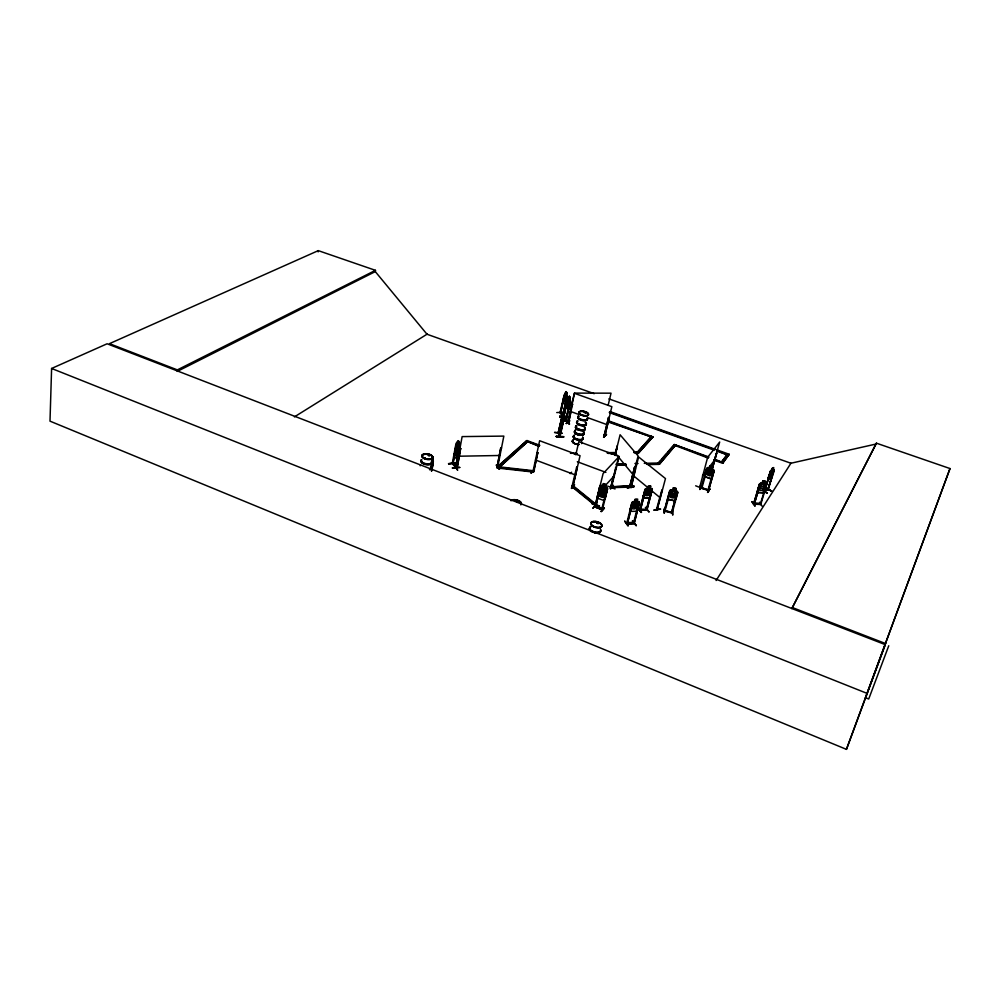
<?xml version="1.0" encoding="UTF-8"?>
<svg xmlns="http://www.w3.org/2000/svg" width="1000" height="1000" viewBox="0 0 1000 1000"><rect width="100%" height="100%" fill="white"/><g stroke="black" fill="none" stroke-linecap="round" stroke-linejoin="round"><path stroke-width="1.5" d="M458.988 452.587L457.262 459.725L454.425 456.525L454.412 453.75M454.538 453.775L454.375 456.575M563.15 414.137L563.25 413.1L558.2 433.05M558.675 433.438L566.888 396.325L567.125 392.775L566.1 391.637L565.612 393.85L566.1 391.637M458.738 453.05L457.887 455.087L455.15 451.938L457.025 442.362M51.6 368.462L50 421.15L846.45 749.362L885.337 644.65L107.112 343.775L51.6 368.462L867.4 693.512M562.913 421.087L569.637 420.75M566.55 416.287L559.65 415.825M432.663 457.912A5.5 2.587 9.8 0 0 425.7 453.938A5.5 2.587 9.8 0 0 423.688 458.088A5.5 2.587 9.8 0 0 432.663 457.912L432.612 457.562M633.925 486.325C619.688 488.837 630.4 483.363 633.825 486.812C613.288 489.963 648.525 484.513 626.763 486.562M630.562 487.113L611.125 487.675L610.475 486.85L630.05 485.712L630.562 487.113L629.9 486.3L634.625 467.188L630.188 486.438L630.212 485.675M456.05 467.575L459.762 445.363L459.975 446.65M452.75 463.5L455.8 466.475M456.45 442.65L452.925 463.975L452.425 462.9M771.8 491.15L765.238 487.388M516.875 501.362L518.075 501.188L516.712 501.55M569.312 407.463L568.425 409.3L566.213 406.575L566.45 403.988M177.35 369.888L177.225 371.413L375.288 271.6L375.475 270.338L318.288 250.637L109.462 343.663L177.35 369.888L375.475 270.338M768.138 477.875L767.887 479.925L771.175 478.375L772.237 475.975L771.188 478.425M563.675 436.675L556.112 436.425L563.675 436.7M556.2 436.613L563.675 437.238L556.112 436.425M615.05 488.975L607.6 486.087M318.137 251.887L318.288 250.637M562.325 424.975C564.913 416.562 561.625 431.525 561.175 422.125L561.462 419.525M561.562 419.562L561.138 422.163M566.287 420.8C565.788 416.812 573.688 430.35 566.213 420.288M565.737 420.45L569.85 399.562M570.487 400.35L566.013 420.838L563.5 417.35L568.288 397.638L570.638 401.512L569.288 407.463M562.65 415.312L563.275 415.513L562.263 414.862L558.162 433.05M431.287 458.85L433.312 461.025L432.287 456.125L433.125 457.575L433 461.562L431.55 469.562M431.562 471.087L432.912 463.438L431.8 469.95M432.075 469.95L433.35 460.962M448.663 463.725L455.95 462.95M429.425 455.875L429.487 455L428.375 455.475M429.725 455.325L428.725 455.213M452.95 463.925L456.463 444.538L455.875 444.188L452.262 463.638L455.8 467.663L459.387 448.162M456.025 467.587L452.663 462.812M455.675 467.175L459.338 445.962L459.4 442.038L458.15 440.712L457.725 443.25L457.025 442.262M457.713 455.125L456.75 456.362L455.637 455.112L456.225 448.062L456.962 447.925C455.863 442.413 460.45 449.012 457.388 445.4M428.638 455.075L429.237 455.5M457.6 470.188L454.95 465.613L457.575 470.087M459.312 447.775L455.688 467.575M500.863 448.075L501.55 448.062L500.763 447.925L497.013 467.325L497.675 467.275L503.837 436.1L462.137 436.6L456.312 468.162L457.1 468.15L460.625 448.55L457.1 468.15C455.875 468.05 457.7 466.912 456.475 467.475M459.663 467.312L452.2 467.987L459.862 467.537M424.988 458.762L425.375 458.212M699.663 487.175L699.975 486.25M496.287 465.138L499.55 469.263L496.712 465.125M500.763 447.925L497.088 467.312M533.175 470.875L532.975 472.025L497.238 468.013L497.212 466.625L532.925 470.65L533.1 471.425L497.35 467.413M539.825 445.337L526.925 440.538L497.663 466.45L498.988 467.6L527.7 441.587L498.988 467.6M498.688 466.037L526.925 440.538M530.9 472.938L534.513 469.663L531.3 472.725M532.925 470.65L533.587 471.962L537.788 452.713L537 452.562L537.675 452.812M532.938 471.712L539.637 440.725L580.05 455.7L572.837 486.788L572 486.488L576.625 467.225L577.312 467.475L572.85 486.625M537.788 452.713L533.625 471.95L533.1 471.562M554.688 432.362L561.975 433.137M563.075 401.938L565.3 404.675L567.4 396.912L565.087 393.113L560.588 413.025L564.237 394.875L560.025 412.713L562.55 415.775M566.55 417.025L559.875 417.312L566.775 416.875M566.775 397.962L562.225 418.35L562.55 421.863L563.2 420.65M563.525 415.825L567.413 399.438L559.725 436.725L563.9 418.1M567.775 398.025L562.95 420.05L562.475 418.95L567.2 395.763M567.812 408.462L570.337 397.337L569.312 396.188L567.35 402.825L568.312 406.25L569.175 405.062M566.938 407.35L569.388 396.188M566 420.8L570.013 402.562M569.113 420.613L566.4 423.2M604.95 435.75L604.087 435.6L608.562 417.5L609.2 417.738L604.837 435.863L611.85 406.675L574.325 393.275L567.663 422.337L568.462 421.912M568.162 422.2L574.538 393.1L611.025 393.175L608.188 405.087M571.85 404.3L572.487 404.525L568.513 422.5M568.713 422.062L567.95 422.062L568.75 422.188L571.062 411.325M575.8 454.812L578.85 441.613L619.188 456.438L611.325 487.775M574.525 484.8L571.8 488.475L571.475 487.925M571.388 488.325L574.487 484.75M571.938 486.763L573.188 486.512L595.737 504.738L594.475 505.012L571.938 486.763L572.45 485.688M573.188 486.512L572.075 486.163L594.625 504.412L595.988 503.8M606.613 434.6L603.6 437.163L606.325 434.462M608.562 417.5L604.35 435.513M591.613 503.6L599.5 506.3M596.287 504.787L592.8 508.35L596.087 504.6M602.438 509.862L594.788 506.8L595.65 507.125L594.812 507.013L599.888 485.863L601.013 485.45L606.975 487.6L607.55 488.812L605.262 498.4L603.862 500.513L597.837 498.275L597.562 495.538L597.863 498.237M594.975 506.838L595.075 506.125M595.475 504.762L603.112 473.537L618.625 457.038L610.775 488L611.213 486.95L630.7 486.525M596.337 504.8L598.4 493.775M599.087 490.913L600.487 485.163L600.062 488.137M595.513 507.05L602.712 509.025L602.25 509.837M595.862 504.913L598.4 494.175M595.375 507.2L594.913 506.275M596.075 504.65L598.663 493.875M595.462 507.212L600.288 487.675L599.475 487.525L600.288 487.675M603.25 483.562L602.688 486.125L601.25 486.413L599.375 494.15L600.188 496.538L602.587 497.438L604.338 496L606.213 488.275L605.125 487C608.675 483.75 599.35 482.713 605.788 484.562L605.188 486.987L607.587 488.775L602.362 509.837L594.763 506.938M601.975 489.312L602.487 486.788L600.65 494.625L603.05 495.513L604.15 491.037L600.837 489.738L601.788 493.1C597.513 494.738 600.325 497.25 602.175 493.8L603.837 496.962L602.863 493.475C606.712 491.775 604.412 489.588 602.4 492.762M605.438 491.512L604.338 490.238L605.062 487.738L602.525 486.938L605.062 487.738L603.825 492.287L601.438 491.388M601 511.488L604.125 507.788M614.862 455.075L617.3 446.138L615.413 455.425M606.538 490.025L607.238 490.288L606.538 490.025L601.638 509.6M615.112 455.075L620.1 434.762L638.138 455.962L630.062 485.975M601.862 509.462L601.9 508.913M615.163 455.438L617.062 446.15M613.15 485.562L610.25 488.713L611.562 487.113L610.812 486.938L613.875 474.875M610.9 486.95L611.213 486.112L611.7 487.088M610.775 488L615.487 468.988M636.725 452.15L637.212 453.462L636.725 452.15L633.638 452.2M636.775 452.938L651.587 436.362L636.775 452.938L638.162 453.45L652.95 436.85L608.288 420.75M638.162 453.45L652.95 436.85M634.625 467.188L629.837 486.062M635.4 468.562L631.05 487.825L638.575 456.938L665.475 478.575L657.237 509.45M627.938 525.975L624.738 521.325M630.188 509.1L631.9 502.575L632.962 501.712L638.812 501.512L639.3 502.388M632.962 501.712L631.938 502.625L626.587 523.787L626.675 522.888L627.625 523.05M627.312 523.812L632.25 504.05L627.362 523.763C625.913 520.737 642.537 524.225 626.975 523.125M651.125 436.875L607.65 421.8M637 501.65L637.725 499.137L635.175 499.175L631.987 507.05L632.75 508.938L635.087 508.85L636.838 506.875L638 502.362L637.1 501.562M632.35 521.125L636.35 525.675L632.775 521.1M633.35 523.513C632.362 522.087 635.538 522.837 633.713 522.825L633.4 523.538L638.362 503.837L639.175 503.975L634.113 523.5L626.775 523.812M626.675 522.888C625.55 524.612 634.375 524.4 634.25 522.612M638.812 501.512L639.388 502.35L636.312 511.25L630.4 511.413L630.237 509.025M639.388 502.35L634.2 523.5M640.425 510.087L645.362 490.863L644.688 490.875L639.725 510.275L647.138 510.025M639.9 510.288L639.913 509.575M640.312 510.075L645.362 490.863M650 488.512L650.725 486.05L648.238 486.075L645.088 493.812L645.812 495.675L648.088 495.6L649.812 493.663L650.975 489.225L649.963 488.475L650.588 486.087M644.262 463.325L658.25 463.025L658.763 464.35L658.25 463.025L674.237 444.525L708.8 456.975M647.013 509.85L651.988 490.662L651.312 490.675L646.513 510.062L647.325 509.325L646.5 509.125M646.312 510.025L651.312 490.675M650.525 495.525L652.188 489.2M659.513 464.113L675.612 445.025L659.513 464.113L651.888 463.725M648.975 511.725L645.4 507.325L648.95 512.062M653.975 510.138L660.65 509.113L654.038 510.062M656.688 508.387C658.15 509.6 656.625 507.512 656.575 509.175L661.875 489.963M662.113 490.375L657.062 509.55L656.55 509.125L657.237 509.462M674.237 444.525L708.637 457.537M675.163 445.538L708.213 458.075M664.525 510.7L665.238 510.65L665.062 511.525L664.175 511.325L669.712 490.562L670.888 489.925L677.138 491.35M664.188 513.288L664.125 509.113M665.075 511.512L665.1 510.6L672.35 512.875M672.712 490.425L673.288 487.912L676 488.475L675.238 490.95L676.375 491.975L675.175 496.4L673.312 498.013L670.788 497.488L669.95 495.312L671.15 490.9L672.712 490.387L670.888 489.925L669.8 490.662M676 488.475L675.35 490.887L677.825 492.3L672.188 513.025L671.462 512.85L676.737 493.6L677.487 493.75M672.425 510.513L672.85 515.062M676.012 498.612L677.725 492.275L677.2 491.275M695.662 485.8L703.037 488.688M699.788 486.925L707.675 457.25L719.675 442.025L711.975 469.15M699.925 489.513L702.237 486.463L699.963 489.15M701.038 488.038L702.138 487.575L701.05 488.062L706.737 468.013L707.862 467.612M701.3 487.962L701.375 487.262M701.775 488.35L707.087 469.725L706.325 469.575L707.087 469.725M711.775 469.412L716.513 453.15L712.225 469.25M712.038 469.513L716.775 453.25M707.875 490.412L713.125 471.925L713.812 472.175L713.125 471.925M714.188 470.725L708.45 490.8L714.188 470.725L711.938 469.012L712.862 470.275L711.65 474.55L709.887 475.925L707.575 475.075L706.85 472.8L708.05 468.525L709.513 468.212L710.1 465.812L712.588 466.712L710.075 465.838M769.325 475.712L769.475 477.2L770.788 476.613L772.862 469.862C774.938 464.825 771.05 469.7 770.612 471.512L764.6 491.4L768.45 489.588M713.988 460.163L722.65 463.275L729.2 454.275L609.95 411.55M729.2 454.275L722.65 463.275M752.05 501.625L755 505.8M757.575 490.238L759.412 484.038L760.537 483.325L762.113 483.413L760.688 484.137L759.4 488.413L760.05 490.312L762.312 490.425L764.075 488.675L765.387 484.4L764.412 483.562L765.212 481.2L762.788 481.062L762.087 483.363M760.55 483.4L759.513 484.125L753.55 504.162L759.1 485.5L759.875 485.675L754.212 504.225C753.413 500.812 768.587 506.163 753.9 503.525M754.237 504.2L759.775 485.538M762.175 483.488L762.812 481.112L765.212 481.2M759.438 502.275L762.362 506.463M761.05 503.837L759.925 504.3L760.95 503.675M760.2 504.475L770.612 470.8L768.088 477.9M764.663 491.4L769.95 473.038M753.625 504.162L760.775 504.487L766.325 485.875L765.662 485.838L766.325 485.875M760.8 504.525L760.85 503.638L760.575 504.312L753.538 503.963M773.375 471.512L767.975 489.812L773.988 471.463M767.775 489.613L774.087 469.95L773.888 469.338L770.612 470.863L771.6 470.425M763.188 491.238L767.375 492.925M876.4 443.175L791.888 608.525L876.4 443.175L950 468.55L865.375 697.9M591.825 503.113L599.562 506.037M431.5 470.788L432.188 468.85L431.512 470.913M846.45 749.362L865.2 698.337M950 468.55L865.438 697.712L868.713 699.013L888.763 645.763M457.887 455.087L458.663 453.05M562.05 433.275L554.55 432.512M457.175 459.725L458.038 457.7M568.713 399.338L569.625 400.337M568.425 409.3L569.263 407.413M556.737 412.562L563.638 412.262M594.862 527.013L594.075 526.712L594.95 526.987M598.3 523.562C599.388 521.962 595.262 522.987 597.888 523.575M597.737 522.575L597.05 522.725M640.5 509.35C657.087 509.613 636.4 509.7 640.612 509.387M432.188 466.163L431.388 467.425L430.575 466.1M584.875 412.175L585.725 412.612L584.975 412.512M584.25 412.35L585.688 412.612L585.05 412.75M716.087 580.525L790.925 463.237L876.112 444.025M582.475 414.9L582.137 414.75M764.725 490.562L763.325 492.725L757.763 492.425M764.837 490.625L763.4 492.85L757.675 492.488L757.625 490.175M569.087 423.925L563.825 417.212M559.55 436.312L558.212 433.088L562.812 413.475M791.025 463.275L608.862 398.888M676.1 498.638L674.625 500.812L668.288 499.462L668.088 496.925M624.8 521.062L628.35 525.638M637.95 507.625L641.55 512.013L641.025 512.425M641.038 512.4L637.9 507.987M710.975 478.787L712.45 476.863L711.012 478.888L705.2 476.763L705.013 474.162M633.8 486.712L627.25 487.663M565.975 400.45L565.112 401.637L564.237 400.575L565.7 393.963M602.537 492.388L601.7 490.15M707.862 492.438L709.837 488.837L707.862 492.4M708.625 490.1L702.013 487.863L708.737 490.138M701.188 488.113L708.612 490.675L707.775 490.55M458.512 450.45L457.562 451.7L456.475 450.462L457.075 443.387L457.812 443.25M711.012 478.888L705.225 476.737M699.9 489.4L702.3 486.075M701.375 487.438L702.05 487.525M568.538 421.788L568.862 421.413M702.438 475.887L706.15 471.087M708 468.688L714.488 460.288M709.425 468.137L707.85 467.525L713.612 469.65L714.075 470.763M566.263 423.488L569.15 420.6M425.675 458.7L425.325 458.7M428.35 455.262L429.35 455.087M424.738 458.475L425.45 458.425M458.162 450.062L457.1 451.55L457.663 444.05L458.75 445.288L457.113 454.45L455.988 453.2L456.825 448.725L457.938 449.975M658.1 463.6L660.1 461.275M662.1 458.963L666.1 454.338M668.1 452.025L673.088 446.238M606.812 492L606.237 490.8L600.237 488.575M613.15 485.188L610.375 488.325M601.125 511.475L604.062 508.1M601.438 511.6L604.412 508.263M599.1 489.125L600.25 488.675M595.138 506.138L602.575 508.963M605.962 495.262L604.587 497.337L598.587 495.075L598.325 492.325M598.587 495.075L604.575 497.2M604.575 486.325L613.9 476.188M602.663 485.988L601 485.363M570.2 473.675L571.638 472.2M576.625 467.225L577.212 467.587M603.6 437.163L606.287 434.4M604.2 435.112L605.112 435.087M531.263 473.125L534.087 469.862M533.088 471.025L533.888 471.125M567.725 422.337L568.875 421.55M566.312 423.575L568.7 420.838M767.962 489.025L768.188 489.15M631.487 487.113L630.725 486.7L631.225 487.113M605.112 492.775L603.35 494.212L600.962 493.312L600.15 490.9M645.062 489.45L646.087 488.638L651.725 488.338L652.325 489.212L646.838 509.825L639.6 510.112L645.013 489.412L646.025 488.512M565.087 393.113L560.325 413M598.425 523.4L598.138 522.7M455.675 447.312L456.25 447.038M294.413 416.887L427.337 334.012M611.163 487.013L610.625 486.262M767.9 489.212L764.5 490.887L768.125 489.338M764.425 491.225L768.225 489.462M773 469.8L773.913 469.462M772.237 468.188L773.7 467.55M672.262 513L664.275 511.188M672.362 512.1L671.8 512.188M671.612 512.7L676.737 493.6M565.887 419.8L569.475 423.938M497.837 466.613L497.088 466.613M497.7 467.312L497.238 466.637M597.263 522.888L598.312 523.138L597.625 522.65M517.087 501.325L517.75 501.262M751.912 501.925L754.938 506.175M429.162 455.087L428.6 455.675L428.938 454.963M611.737 486.512L610.988 486.25M600.462 489.675L601.938 489.35M501.75 467.75L496.838 467.113L497.663 467.125M456.5 467.287L456.488 468.188M664.05 509.15L664.275 512.888M517.9 501.725L517.688 500.938M458.225 449.125L459.012 450.1M459.038 450.037L459.188 451.337M707.987 489.712L707.788 490.387M456.25 446.938L457.05 447.925M448.675 463.862L456.188 462.8M448.475 463.625L456.112 463.075M455.15 451.938L457.975 455.075M582.35 415.238L582.112 414.938M604.925 435.188L604.288 434.975M604.25 435.513L604.763 435.838M567.75 422.225L568.438 422.45M632.375 504.212L631.688 504.237M643.587 498.025L649.237 497.887M643.325 495.825L643.512 498.1L649.275 497.962L650.65 495.588M626.888 486.725L634.113 486.488M644.812 491.025L645.487 491.012M651.438 490.825L652.113 490.812M616.45 486.675L629.9 486.3M616.287 463.925L625.612 463.725M634.938 463.525L638.05 463.462M616.15 464.5L623.913 464.325M616.912 464.7L626.25 464.487M646.475 464.062L658.913 463.787M616.775 465.275L626.1 465.062M647.875 464.588L658.763 464.35M460.725 448.688L460.012 448.7M607.3 453.237L615 453.1M574.1 454.025L577.188 453.963M608.05 453.413L615.763 453.275M634.275 452.95L637.362 452.887M458.488 456.225L499.925 455.487M610.988 453.925L615.625 453.85M570.438 453.312L576.6 453.2M607.438 452.663L615.138 452.525M566.15 419.837L563.587 417.212M569.75 420.95L562.8 420.863M559.712 417.113L566.688 417.125M572.788 404.237L572.163 404.25M560.45 412.575L563.225 415.475M566.213 406.575L568.525 409.3M497.688 466.413L499.1 467M759.212 485.65L759.875 485.675M760.537 483.325L766.2 483.638L764.538 483.537M758.737 486.2L766.025 486.6M558.737 433L560.175 436.05M563.25 413.1L564.412 415.913M564 415.037L564.412 417.038L560.013 436.737L558.475 432.987M504.85 468.1L511.062 468.8M514.175 469.15L518.825 469.663M521.938 470.012L528.138 470.712M572.9 486.087L572.3 485.85M455.938 466.95L453.013 463.475M768.025 489.787L773.962 469.387M673.288 487.95L676 488.512M668.375 499.387L674.575 500.725M671.575 512.188L664.375 510.65M656.9 508.35L656.975 509.5M664.912 511.287L670.163 492.225L669.412 492.075L664.275 511.362M517.062 501.75L517.962 501.138M594.2 393.675L426.987 334.237L375.288 271.6M608.475 417.6L609.113 417.825M609.462 412.038L714.5 449.613M717.15 450.625L728.637 455.35L717 451.175M609.325 412.575L714.087 450.138M714.562 459.062L723.062 462.738L714.15 459.6M607.775 421.25L652.812 437.4M570.262 411.375L578.862 414.475M587.45 417.587L607.5 424.825M636.912 452.375L638.312 452.887M658.25 463.025L659.663 463.55M526.8 441.112L538.275 445.375M539.237 445.875L526.312 441.075L539.113 446.45M577.312 461.737L605.887 472.375M610.837 486.912L611.55 487.075M572.075 486.5L572.762 486.75M535.487 459.988L575.562 475.037M602.525 486.9L604.925 487.8M792.225 607.5L885.725 643.625M496.4 465.087L499.25 469.212M632.438 521.05L636.05 525.638M754.35 503.363L753.825 503.5M765.188 487.65L771.8 491.188M765.125 487.762L771.562 491.3M763.425 491.15L767.288 493.288M573.325 485.913L595.875 504.137M633.737 475.962L648.763 488.35M651.075 490.25L660.325 497.875M560.4 412.713L562.788 415.775M707.525 492.25L709.837 488.837L707.6 491.95M456.175 447.038L458.925 450.112M458.225 440.712L459.4 442.038L458.825 444.5L459.65 445.425L456.938 442.275M459.075 442.25L458.375 441.463L458.925 443.062M457.925 449.787L456.463 448.3L456.737 451.825L455.425 453.775L456.875 452.6L457.488 456.087L457.238 452.35M615.513 453.45L633.312 474.975M567.825 403.4L568.7 404.475M643.512 498.1L643.363 495.75M563.425 417.312L565.225 419.525M560.688 412.575L562.888 415.312M766.688 484.45L766.162 483.587L766.625 484.513M432.375 456.9L432.912 457.75M431.725 459.55L432.55 460.863L431.737 465.462L430.913 464.137M431.325 461.85L433.088 464.625M606.15 490.9L606.725 492M564.388 413L564.087 412.287L564.225 413.75M563.413 414.725L563.888 415.838M458.088 449.175L458.537 450.637M532.8 471.238L532.975 472.025M497.088 467.225L497.238 468.013M613.462 485.712L610.675 488.85M564.05 415.075L564.138 416.425M597.212 522.712L597.562 523.35L596.975 522.837M672.475 510.562L672.55 514.637M585.812 423.525A4.9 2.1 12.9 0 1 584.038 425.85A4.9 2.1 12.9 0 1 577.913 424.387A4.9 2.1 12.9 0 1 577.562 421.562M585.288 422.612A4.963 2.138 12.9 0 1 584.812 425.475A4.963 2.138 12.9 0 1 578.225 424.288A4.963 2.138 12.9 0 1 577.587 421.238M584.175 427.212A4.9 2.125 12.9 0 1 583.713 430.037A4.9 2.125 12.9 0 1 577.212 428.888A4.9 2.125 12.9 0 1 576.575 425.85A4.875 2.112 12.9 0 0 576.938 428.688A4.875 2.112 12.9 0 0 583.038 430.125A4.875 2.112 12.9 0 0 584.8 427.8M587.463 418.75A4.975 2.125 12.9 0 1 581.45 420.05A4.975 2.125 12.9 0 1 578.737 416.15M586 422.675A4.9 2.1 12.9 0 1 584.237 424.988A4.9 2.1 12.9 0 1 578.1 423.537A4.9 2.1 12.9 0 1 577.762 420.712M586.987 418.438A4.913 2.087 12.9 0 1 585.225 420.75A4.913 2.087 12.9 0 1 579.075 419.288A4.913 2.087 12.9 0 1 578.725 416.475M585.35 422.362A4.963 2.138 12.9 0 1 584.875 425.213A4.963 2.138 12.9 0 1 578.288 424.025A4.963 2.138 12.9 0 1 577.638 420.975M587.525 418.488A4.975 2.125 12.9 0 1 581.512 419.787A4.975 2.125 12.9 0 1 578.8 415.887M587.525 418.175A4.913 2.087 12.9 0 1 582.212 419.625A4.913 2.087 12.9 0 1 578.312 415.988M582.475 437.912A4.875 2.138 12.9 0 1 578.763 440.262A4.875 2.138 12.9 0 1 573.35 436.838M573.675 436.337A4.875 2.138 12.9 0 1 574.288 435.962M582.6 437.612A4.938 2.175 12.9 0 1 580.812 440.012A4.938 2.175 12.9 0 1 574.625 438.55A4.938 2.175 12.9 0 1 574.3 435.637M581.55 441.938A4.875 2.15 12.9 0 1 581.6 443.638M579.05 444.375A4.875 2.15 12.9 0 1 573.4 442.675A4.875 2.15 12.9 0 1 573.35 439.988M581.5 442.125A4.862 2.15 12.9 0 1 581.862 443.312A4.875 2.15 12.9 0 0 581.512 442.113M584.788 427.975A4.9 2.125 12.9 0 1 583.013 430.325A4.9 2.125 12.9 0 1 576.875 428.862A4.9 2.125 12.9 0 1 576.538 426.025M583.775 432.587A4.95 2.163 12.9 0 1 581.975 434.975A4.95 2.163 12.9 0 1 575.775 433.5A4.95 2.163 12.9 0 1 575.45 430.6M582.675 437.062A4.875 2.138 12.9 0 1 580.9 439.438A4.875 2.138 12.9 0 1 574.8 437.987A4.875 2.138 12.9 0 1 574.475 435.112M582.663 437.362A4.938 2.175 12.9 0 1 580.875 439.762A4.938 2.175 12.9 0 1 574.688 438.288A4.938 2.175 12.9 0 1 574.35 435.375M583.188 431.712A4.95 2.163 12.9 0 1 582.7 434.6A4.95 2.163 12.9 0 1 576.138 433.425A4.95 2.163 12.9 0 1 575.5 430.35M430.575 467.575A5.463 2.612 9.7 0 1 430.225 469.538M430.7 467.25A5.537 2.65 9.7 0 1 429.525 469.7M431.688 461.675A5.55 2.625 9.8 0 1 425.962 464.363A5.55 2.625 9.8 0 1 421.587 459.9M430.737 466.637A5.463 2.6 9.7 0 1 429.575 469.062M431.562 462A5.475 2.6 9.8 0 1 425.913 464.663A5.475 2.6 9.8 0 1 421.6 460.25M430.75 466.962A5.55 2.637 9.7 0 1 429.575 469.412M420.188 465.775A5.55 2.637 9.7 0 1 420.675 465.188M431.737 461.388A5.55 2.625 9.8 0 1 426.012 464.075A5.55 2.625 9.8 0 1 421.637 459.613M431.725 461.062A5.475 2.587 9.8 0 1 426.788 463.812A5.475 2.587 9.8 0 1 421.275 459.888M600.638 530.337A5.8 2.862 14 0 1 598.6 532.7A5.8 2.862 14 0 1 592.987 532.112M591.688 531.5A5.8 2.862 14 0 1 590.475 527.175M600.475 530.662A5.713 2.825 14 0 1 594.35 532.85M591.65 531.812A5.713 2.825 14 0 1 590.462 527.55M600.712 530.05A5.8 2.862 14 0 1 598.663 532.413A5.8 2.862 14 0 1 593.05 531.812M591.75 531.213A5.8 2.862 14 0 1 590.55 526.888M600.3 528.913A5.713 2.825 14 0 1 598.312 532.112A5.713 2.825 14 0 1 591.15 530.388A5.713 2.825 14 0 1 590.7 526.587M510.7 500.613A5.688 2.788 11.9 0 1 518.088 500.387A5.688 2.788 11.9 0 1 520.913 504.562M511.4 500.6A5.637 2.763 11.9 0 1 517.975 500.875A5.637 2.763 11.9 0 1 521.175 504.387M511.438 500.288A5.688 2.788 11.9 0 1 518.7 500.825A5.688 2.788 11.9 0 1 520.875 504.738M632.013 508.15L634.775 505.812C634.637 509.6 638.175 508.137 635.45 505.262L637.725 502.438L635.1 504.725C635.125 501.138 631.763 502.537 634.4 505.312L632.013 508.15M645.1 494.888L647.812 492.6C647.65 496.337 651.112 494.9 648.462 492.062L650.7 489.3L648.125 491.538C648.112 488 644.938 489.375 647.45 492.113L645.1 494.888M706.762 473.9L707.537 474.263L709.525 472.55L711.05 475.562L710.2 472.238L712.5 470.188L709.862 471.55L708.337 468.675L709.175 471.887L706.762 473.9M459.075 445.788L457.837 447.7L458 451.413L457.488 447.95L456.05 449.125L457.35 447.163L457.113 443.562L457.7 446.9L459.075 445.788M565.575 401.112L565.212 398.225L563.925 399.375L565.125 397.525L565.087 394.263L565.438 397.262L566.663 396.175L565.513 397.975L565.575 401.112M771.725 475.438L771.225 475.85L771.125 474.025L769.237 476.75L770.987 473.675L770.9 471.475L772.638 470.613L771.338 474.812L770.025 475.4L771.325 471.2L771.462 473.013L773.25 470.438L771.575 473.387L771.725 475.438M563.275 414.675L563.088 417.35C565.425 411.3 561.438 428.325 562.85 418.338L562.062 419.862L563.275 414.675M563.2 399.4L563.038 401.975L563.2 399.4M457.537 446.15L458.113 447.75L457.537 446.15M565.538 394.7L564.625 398.812L565.5 399.875L566.413 395.763L565.538 394.7M566.275 392.3L566.675 393.725L566.275 392.3M569.475 396.863L569.888 398.3L569.475 396.863M602.863 487.5L602.663 488.3L604.212 488.875L604.4 488.075L602.863 487.5M603.638 484.237L603.45 485.05L604.987 485.625L605.188 484.825L603.638 484.237M634.412 502.488L633.25 507.013L635.588 506.925L636.75 502.413L634.412 502.488M635.55 499.65L635.35 500.45L636.85 500.4L637.062 499.6L635.55 499.65M647.463 489.338L646.312 493.775L648.587 493.7L649.75 489.263L647.463 489.338M648.6 486.538L648.4 487.337L650.075 486.488L648.6 486.538M672.5 491.175L671.3 495.6L673.825 496.112L675.025 491.7L672.5 491.175M673.7 488.5L673.487 489.288L675.113 489.625L675.325 488.837L673.7 488.5M709.3 468.975L708.088 473.25L710.4 474.087L711.612 469.812L709.3 468.975M710.462 466.45L710.25 467.212L711.737 467.75L711.963 466.987L710.462 466.45M721.825 461.675L727.412 454.3L721.825 461.675M761.912 484.212L760.612 488.488L762.875 488.6L764.175 484.338L761.912 484.212M763.125 481.55L762.9 482.312L764.35 482.4L764.587 481.637L763.125 481.55M772.362 468.462L772.125 469.212L773.2 468.088L772.362 468.462M601.538 486.575L602.487 489.963C598.212 491.587 601.025 494.113 602.875 490.662L604.525 493.837L603.55 490.337L605.825 488.2L603.175 489.613L601.538 486.575M671.5 491.025L672.475 494.1L669.925 496.525L672.875 494.712C672.763 498.65 676.587 498.025 673.6 494.312L676.025 492.05L673.213 493.675L671.5 491.025M637.875 507.887L641.438 512.413L637.85 507.925M616.3 468.1L615.513 467.95L616.3 468.1M576.163 453.225L576.838 453.475L576.163 453.225M608.438 404.062L608.438 404.062M564.075 411.6L564.562 412.812L564.075 411.6M580.887 414.513A4.925 2.087 12.9 0 0 588.55 414.475A4.925 2.087 12.9 0 0 581.825 411.025A4.925 2.087 12.9 0 0 580.887 414.513M583.112 429.812A4.888 2.112 12.9 0 0 584.888 427.475A4.875 2.112 12.9 0 1 583.112 429.812A4.875 2.112 12.9 0 1 577.013 428.363A4.875 2.112 12.9 0 1 576.675 425.538A4.888 2.112 12.9 0 0 577.013 428.363A4.888 2.112 12.9 0 0 583.112 429.812M580.8 414.938A4.913 2.075 12.9 0 0 588.438 414.888A4.913 2.075 12.9 0 0 581.737 411.463A4.913 2.075 12.9 0 0 580.8 414.938M580.85 414.688A4.925 2.087 12.9 0 0 588.513 414.637A4.925 2.087 12.9 0 0 581.788 411.2A4.925 2.087 12.9 0 0 580.85 414.688M582.95 430.562A4.875 2.112 12.9 0 0 584.712 428.225A4.875 2.112 12.9 0 1 582.938 430.562A4.875 2.112 12.9 0 1 576.838 429.125A4.875 2.112 12.9 0 1 576.5 426.275A4.875 2.112 12.9 0 0 576.838 429.125A4.875 2.112 12.9 0 0 582.95 430.562M573.375 442.85A4.862 2.15 12.9 0 0 579 444.55A4.875 2.15 12.9 0 1 573.362 442.85A4.875 2.15 12.9 0 1 573.312 440.15A4.862 2.15 12.9 0 0 573.375 442.85M579.925 435.2A4.875 2.125 12.9 0 0 583.638 432.875A4.888 2.125 12.9 0 1 579.925 435.213A4.888 2.125 12.9 0 1 574.5 431.8A4.875 2.125 12.9 0 0 579.925 435.2M575.438 430.925A4.875 2.125 12.9 0 0 574.825 431.312A4.888 2.125 12.9 0 1 575.425 430.925M582.712 434.263A4.875 2.125 12.9 0 0 583.188 431.438A4.888 2.125 12.9 0 1 582.725 434.275A4.888 2.125 12.9 0 1 576.25 433.113A4.888 2.125 12.9 0 1 575.625 430.075A4.875 2.125 12.9 0 0 576.263 433.113A4.875 2.125 12.9 0 0 582.712 434.263M423.713 457.925A5.5 2.587 9.8 0 0 432.688 457.75A5.5 2.587 9.8 0 0 425.725 453.775A5.5 2.587 9.8 0 0 423.713 457.925A5.487 2.575 9.8 0 0 432.675 457.75A5.487 2.575 9.8 0 0 425.725 453.787A5.487 2.575 9.8 0 0 423.725 457.925M423.65 458.387A5.475 2.575 9.8 0 0 432.587 458.212A5.475 2.575 9.8 0 0 425.65 454.25A5.475 2.575 9.8 0 0 423.65 458.387M592.013 525.35A5.725 2.812 14 0 0 601.587 526.35A5.725 2.812 14 0 0 595.487 521.35A5.725 2.812 14 0 0 592.013 525.35M591.9 525.85A5.713 2.8 14 0 0 601.462 526.85A5.713 2.8 14 0 0 595.363 521.85A5.713 2.8 14 0 0 591.9 525.85M591.95 525.575A5.737 2.812 14 0 0 601.55 526.575A5.737 2.812 14 0 0 595.438 521.562A5.737 2.812 14 0 0 591.95 525.575"/></g></svg>
